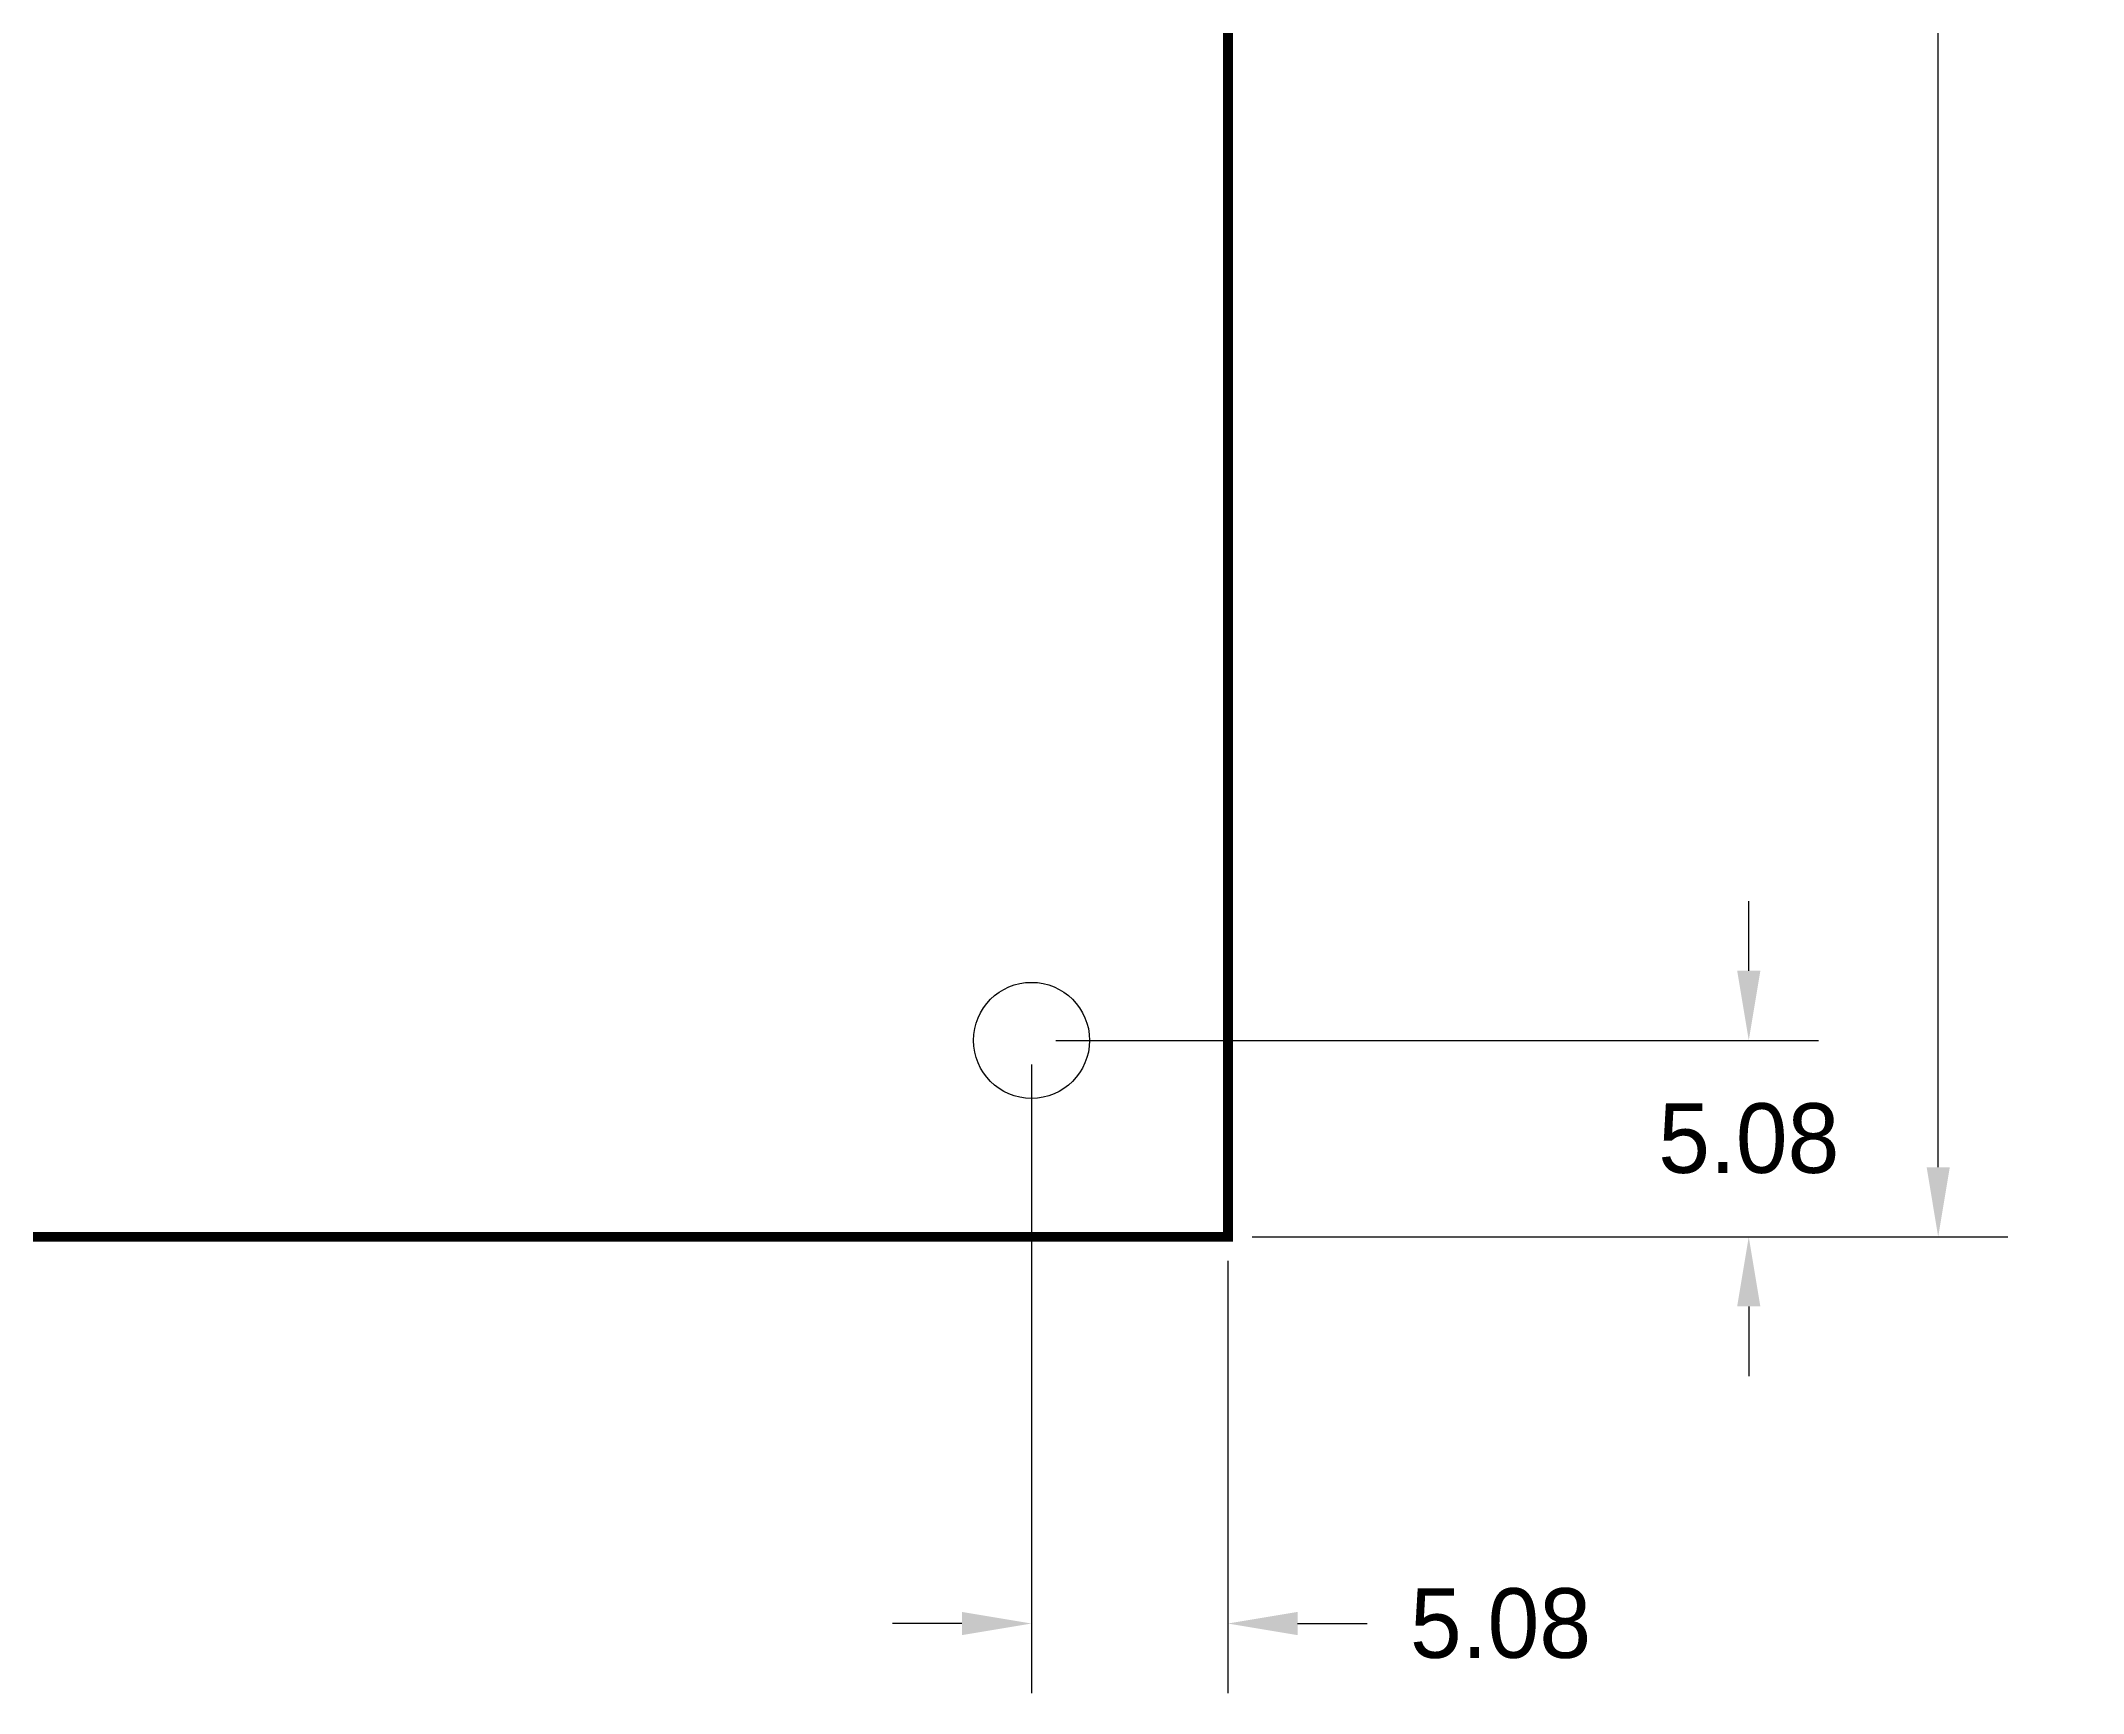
# Model space of a CAD drawing. Extents: x -8 to 204, y -7 to 174.
# Drawn here: x 150.8 to 203.6, y -6.8 to 35.9 of the extents above; entities that cross this region are included whole.
import ezdxf

# ---------------------------------------------------------------- set-up
doc = ezdxf.new("R2010")
doc.units = 0
doc.header["$MEASUREMENT"] = 0
doc.layers.get('0').update_dxf_attribs({"linetype": 'CONTINUOUS'})
doc.layers.get('Defpoints').update_dxf_attribs({"linetype": 'CONTINUOUS'})
doc.layers.add('BOARDOUTLINE', color=7, linetype='CONTINUOUS')
doc.dimstyles.new('Annotative', dxfattribs={"dimtxt": 0.18, "dimasz": 0.18, "dimexe": 0.18, "dimexo": 0.0625, "dimgap": 0.09, "dimtad": 0, "dimtih": 1, "dimtoh": 1, "dimzin": 0, "dimdsep": 46, "dimtxsty": 'Standard', "dimcen": 0.09, "dimadec": 0, "dimazin": 0, "dimtfac": 1, "dimtofl": 0, "dimtmove": 0, "dimatfit": 3, "dimfxl": 1, "dimtolj": 1, "dimtzin": 0, "dimarcsym": 0})

# ---------------------------------------------------------------- blocks, each defined once
blk = doc.blocks.new('ROUND_160')
blk.add_circle((0, 0), 1.5)
blk = doc.blocks.new('*D15')
at = {"color": 0, "linetype": 'Continuous', "lineweight": -2}
for p, q in [((197.425, 145.5), (201.7, 145.5)), ((199.9, 143.7), (199.9, 80)), ((199.9, 6.8), (199.9, 76.4)), ((182.155, 5), (201.7, 5))]:
    blk.add_line(p, q, dxfattribs=at)
at = {"color": 0, "linetype": 'Continuous'}
for points in [[(199.6, 143.7), (200.2, 143.7), (199.9, 145.5)], [(199.6, 6.8), (200.2, 6.8), (199.9, 5)]]:
    blk.add_solid(points, dxfattribs=at)
at = {"layer": 'Defpoints', "color": 0, "linetype": 'Continuous'}
for p in [(196.8, 145.5), (181.53, 5), (199.9, 5)]:
    blk.add_point(p, dxfattribs=at)
at = {"color": 0, "linetype": 'Continuous', "insert": (199.9, 78.2), "char_height": 1.8, "attachment_point": 5}
blk.add_mtext('\\A1;140.50', dxfattribs=at)
blk = doc.blocks.new('*D16')
at = {"color": 0, "linetype": 'Continuous', "lineweight": -2}
for p, q in [((176.45, 9.455), (176.45, -6.8)), ((181.53, 4.375), (181.53, -6.8)), ((174.65, -5), (172.85, -5)), ((183.33, -5), (185.13, -5))]:
    blk.add_line(p, q, dxfattribs=at)
at = {"color": 0, "linetype": 'Continuous'}
for points in [[(174.65, -4.7), (174.65, -5.3), (176.45, -5)], [(183.33, -4.7), (183.33, -5.3), (181.53, -5)]]:
    blk.add_solid(points, dxfattribs=at)
at = {"layer": 'Defpoints', "color": 0, "linetype": 'Continuous'}
for p in [(176.45, 10.08), (181.53, 5), (181.53, -5)]:
    blk.add_point(p, dxfattribs=at)
at = {"color": 0, "linetype": 'Continuous', "insert": (188.58, -5), "char_height": 1.8, "attachment_point": 5}
blk.add_mtext('\\A1;5.08', dxfattribs=at)
blk = doc.blocks.new('*D17')
at = {"color": 0, "linetype": 'Continuous', "lineweight": -2}
for p, q in [((195, 11.88), (195, 13.68)), ((177.075, 10.08), (196.8, 10.08)), ((182.155, 5), (196.8, 5)), ((195, 3.2), (195, 1.4))]:
    blk.add_line(p, q, dxfattribs=at)
at = {"color": 0, "linetype": 'Continuous'}
for points in [[(194.7, 11.88), (195.3, 11.88), (195, 10.08)], [(194.7, 3.2), (195.3, 3.2), (195, 5)]]:
    blk.add_solid(points, dxfattribs=at)
at = {"layer": 'Defpoints', "color": 0, "linetype": 'Continuous'}
for p in [(176.45, 10.08), (181.53, 5), (195, 5)]:
    blk.add_point(p, dxfattribs=at)
at = {"color": 0, "linetype": 'Continuous', "insert": (195, 7.54), "char_height": 1.8, "attachment_point": 5}
blk.add_mtext('\\A1;5.08', dxfattribs=at)

msp = doc.modelspace()

# ---------------------------------------------------------------- linework, layer by layer
at = {"layer": 'BOARDOUTLINE', "const_width": 0.254}
msp.add_lwpolyline([(5, 5), (181.53, 5), (181.53, 145.5), (67.5, 145.5), (23.5, 145.5), (5, 145.5), (5, 5)], dxfattribs=at)

# ---------------------------------------------------------------- block references
at = {"layer": 'BOARDOUTLINE'}
msp.add_blockref('ROUND_160', (176.45, 10.08), dxfattribs=at)
msp.add_blockref('ROUND_160', (176.45, 10.08), dxfattribs=at)
msp.add_blockref('ROUND_160', (176.45, 10.08), dxfattribs=at)

# ---------------------------------------------------------------- dimensions: what is measured, and where the dimension line sits
at = {"color": 1, "linetype": 'Continuous'}
dim = msp.add_linear_dim(base=(199.9, 5), p1=(196.8, 145.5), p2=(181.53, 5), angle=90, dimstyle='Annotative', dxfattribs=at)
dim.commit()
dim.dimension.update_dxf_attribs({"geometry": '*D15', "text_midpoint": (199.9, 78.2), "dimtype": 160})
dim = msp.add_linear_dim(base=(195, 5), p1=(176.45, 10.08), p2=(181.53, 5), angle=90, dimstyle='Annotative', dxfattribs=at)
dim.commit()
dim.dimension.update_dxf_attribs({"geometry": '*D17', "text_midpoint": (195, 7.54)})
dim = msp.add_linear_dim(base=(181.53, -5), p1=(176.45, 10.08), p2=(181.53, 5), dimstyle='Annotative', dxfattribs=at)
dim.commit()
dim.dimension.update_dxf_attribs({"geometry": '*D16', "text_midpoint": (188.58, -5)})

doc.saveas('drawing.dxf')
